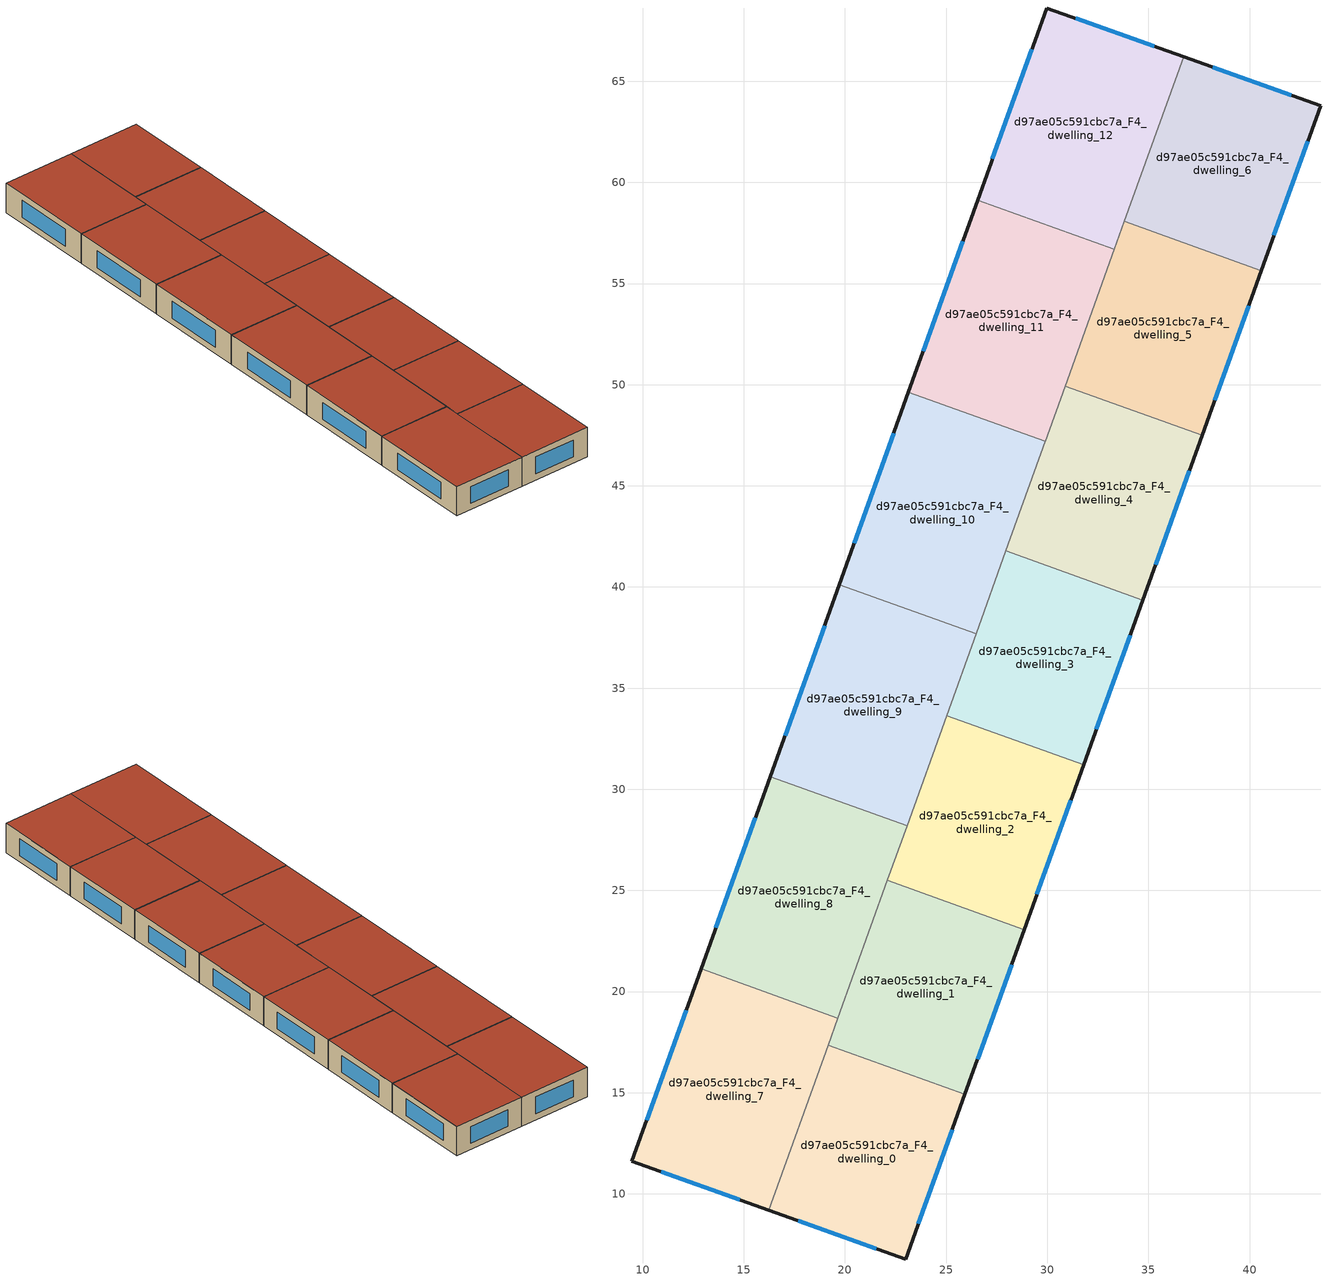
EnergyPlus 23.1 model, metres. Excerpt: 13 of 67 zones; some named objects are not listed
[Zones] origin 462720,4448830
d97ae05c591cbc7a_F4_dwelling_0
 floor to d97ae05c591cbc7a_F3_dwelling_0 (EU_floor_Construction): 25.93,14.92 23.01,6.78 16.24,9.19 19.17,17.35 z12
 wall outside (EU_wall_Construction): 16.24,9.19 23.01,6.78 25.93,14.92 z12:15
 wall to d97ae05c591cbc7a_F4_dwelling_1 (EU_wall_Construction): 25.93,14.92 19.17,17.35 z12:15
 wall to d97ae05c591cbc7a_F4_dwelling_7 (EU_wall_Construction): 19.17,17.35 16.24,9.19 z12:15
 window (EU_Window_Construction): 23.63,8.52 25.31,13.18 / 17.69,8.67 21.56,7.29 z12.64:14.36
 roof outside (EU_roof_Construction): 23.01,6.78 25.93,14.92 19.17,17.35 16.24,9.19 z15
d97ae05c591cbc7a_F4_dwelling_1
 floor to d97ae05c591cbc7a_F3_dwelling_1 (EU_floor_Construction): 28.86,23.07 25.93,14.92 19.17,17.35 22.1,25.5 z12
 wall outside (EU_wall_Construction): 25.93,14.92 28.86,23.07 z12:15
 wall to d97ae05c591cbc7a_F4_dwelling_2 (EU_wall_Construction): 28.86,23.07 22.1,25.5 z12:15
 wall to d97ae05c591cbc7a_F4_dwelling_8 (EU_wall_Construction): 22.1,25.5 19.65,18.68 z12:15
 wall to d97ae05c591cbc7a_F4_dwelling_7 (EU_wall_Construction): 19.65,18.68 19.17,17.35 z12:15
 window (EU_Window_Construction): 26.56,16.66 28.24,21.32 z12.64:14.36
 roof outside (EU_roof_Construction): 25.93,14.92 28.86,23.07 22.1,25.5 19.17,17.35 z15
d97ae05c591cbc7a_F4_dwelling_10
 floor to d97ae05c591cbc7a_F3_dwelling_10 (EU_floor_Construction): 29.9,47.19 26.48,37.69 19.72,40.12 23.14,49.62 z12
 wall outside (EU_wall_Construction): 23.14,49.62 19.72,40.12 z12:15
 wall to d97ae05c591cbc7a_F4_dwelling_9 (EU_wall_Construction): 19.72,40.12 26.48,37.69 z12:15
 wall to d97ae05c591cbc7a_F4_dwelling_11 (EU_wall_Construction): 29.9,47.19 23.14,49.62 z12:15
 wall to d97ae05c591cbc7a_F4_dwelling_4 (EU_wall_Construction): 27.96,41.79 29.9,47.19 z12:15
 wall to d97ae05c591cbc7a_F4_dwelling_3 (EU_wall_Construction): 26.49,37.69 27.96,41.79 z12:15
 window (EU_Window_Construction): 22.41,47.59 20.45,42.16 z12.64:14.36
 roof outside (EU_roof_Construction): 26.48,37.69 29.9,47.19 23.14,49.62 19.72,40.12 z15
d97ae05c591cbc7a_F4_dwelling_11
 floor to d97ae05c591cbc7a_F3_dwelling_11 (EU_floor_Construction): 33.32,56.7 29.9,47.19 23.14,49.62 26.55,59.13 z12
 wall outside (EU_wall_Construction): 26.55,59.13 23.14,49.62 z12:15
 wall to d97ae05c591cbc7a_F4_dwelling_12 (EU_wall_Construction): 33.32,56.7 26.55,59.13 z12:15
 wall to d97ae05c591cbc7a_F4_dwelling_5 (EU_wall_Construction): 30.89,49.93 33.32,56.7 z12:15
 wall to d97ae05c591cbc7a_F4_dwelling_4 (EU_wall_Construction): 29.9,47.19 30.89,49.93 z12:15
 window (EU_Window_Construction): 25.82,57.09 23.87,51.66 z12.64:14.36
 roof outside (EU_roof_Construction): 29.9,47.19 33.32,56.7 26.55,59.13 23.14,49.62 z15
d97ae05c591cbc7a_F4_dwelling_12
 floor to d97ae05c591cbc7a_F3_dwelling_12 (EU_floor_Construction): 36.74,66.21 33.32,56.7 26.55,59.13 29.97,68.62 z12
 wall outside (EU_wall_Construction): 36.74,66.21 29.97,68.62 26.55,59.13 z12:15
 wall to d97ae05c591cbc7a_F4_dwelling_6 (EU_wall_Construction): 33.81,58.07 36.74,66.21 z12:15
 wall to d97ae05c591cbc7a_F4_dwelling_5 (EU_wall_Construction): 33.32,56.7 33.81,58.07 z12:15
 window (EU_Window_Construction): 35.29,66.72 31.42,68.11 / 29.24,66.59 27.28,61.16 z12.64:14.36
 roof outside (EU_roof_Construction): 33.32,56.7 36.74,66.21 29.97,68.62 26.55,59.13 z15
d97ae05c591cbc7a_F4_dwelling_2
 floor to d97ae05c591cbc7a_F3_dwelling_2 (EU_floor_Construction): 31.79,31.21 28.86,23.07 22.1,25.5 25.03,33.64 z12
 wall outside (EU_wall_Construction): 28.86,23.07 31.79,31.21 z12:15
 wall to d97ae05c591cbc7a_F4_dwelling_3 (EU_wall_Construction): 31.79,31.21 25.03,33.64 z12:15
 wall to d97ae05c591cbc7a_F4_dwelling_9 (EU_wall_Construction): 25.03,33.64 23.07,28.19 z12:15
 wall to d97ae05c591cbc7a_F4_dwelling_8 (EU_wall_Construction): 23.07,28.19 22.1,25.5 z12:15
 window (EU_Window_Construction): 29.49,24.81 31.17,29.47 z12.64:14.36
 roof outside (EU_roof_Construction): 28.86,23.07 31.79,31.21 25.03,33.64 22.1,25.5 z15
d97ae05c591cbc7a_F4_dwelling_3
 floor to d97ae05c591cbc7a_F3_dwelling_3 (EU_floor_Construction): 34.72,39.36 31.79,31.21 25.03,33.64 27.96,41.79 z12
 wall outside (EU_wall_Construction): 31.79,31.21 34.72,39.36 z12:15
 wall to d97ae05c591cbc7a_F4_dwelling_4 (EU_wall_Construction): 34.72,39.36 27.96,41.79 z12:15
 wall to d97ae05c591cbc7a_F4_dwelling_9 (EU_wall_Construction): 26.48,37.69 25.03,33.64 z12:15
 window (EU_Window_Construction): 32.42,32.96 34.1,37.61 z12.64:14.36
 roof outside (EU_roof_Construction): 31.79,31.21 34.72,39.36 27.96,41.79 25.03,33.64 z15
d97ae05c591cbc7a_F4_dwelling_4
 floor to d97ae05c591cbc7a_F3_dwelling_4 (EU_floor_Construction): 37.65,47.5 34.72,39.36 27.96,41.79 30.89,49.93 z12
 wall outside (EU_wall_Construction): 34.72,39.36 37.65,47.5 z12:15
 wall to d97ae05c591cbc7a_F4_dwelling_5 (EU_wall_Construction): 37.65,47.5 30.89,49.93 z12:15
 window (EU_Window_Construction): 35.35,41.1 37.03,45.76 z12.64:14.36
 roof outside (EU_roof_Construction): 34.72,39.36 37.65,47.5 30.89,49.93 27.96,41.79 z15
d97ae05c591cbc7a_F4_dwelling_5
 floor to d97ae05c591cbc7a_F3_dwelling_5 (EU_floor_Construction): 40.58,55.64 37.65,47.5 30.89,49.93 33.81,58.07 z12
 wall outside (EU_wall_Construction): 37.65,47.5 40.58,55.64 z12:15
 wall to d97ae05c591cbc7a_F4_dwelling_6 (EU_wall_Construction): 40.58,55.64 33.81,58.07 z12:15
 window (EU_Window_Construction): 38.28,49.24 39.95,53.9 z12.64:14.36
 roof outside (EU_roof_Construction): 37.65,47.5 40.58,55.64 33.81,58.07 30.89,49.93 z15
d97ae05c591cbc7a_F4_dwelling_6
 floor to d97ae05c591cbc7a_F3_dwelling_6 (EU_floor_Construction): 43.51,63.79 40.58,55.64 33.81,58.07 36.74,66.21 z12
 wall outside (EU_wall_Construction): 40.58,55.64 43.51,63.79 36.74,66.21 z12:15
 window (EU_Window_Construction): 42.06,64.3 38.19,65.69 / 41.21,57.38 42.88,62.04 z12.64:14.36
 roof outside (EU_roof_Construction): 40.58,55.64 43.51,63.79 36.74,66.21 33.81,58.07 z15
d97ae05c591cbc7a_F4_dwelling_7
 floor to d97ae05c591cbc7a_F3_dwelling_7 (EU_floor_Construction): 19.65,18.68 16.24,9.19 9.47,11.61 12.89,21.12 z12
 wall outside (EU_wall_Construction): 12.89,21.12 9.47,11.61 16.24,9.19 z12:15
 wall to d97ae05c591cbc7a_F4_dwelling_8 (EU_wall_Construction): 19.65,18.68 12.89,21.12 z12:15
 window (EU_Window_Construction): 10.92,11.09 14.79,9.71 / 12.15,19.08 10.2,13.64 z12.64:14.36
 roof outside (EU_roof_Construction): 16.24,9.19 19.65,18.68 12.89,21.12 9.47,11.61 z15
d97ae05c591cbc7a_F4_dwelling_8
 floor to d97ae05c591cbc7a_F3_dwelling_8 (EU_floor_Construction): 23.07,28.19 19.65,18.68 12.89,21.12 16.3,30.62 z12
 wall outside (EU_wall_Construction): 16.3,30.62 12.89,21.12 z12:15
 wall to d97ae05c591cbc7a_F4_dwelling_9 (EU_wall_Construction): 23.07,28.19 16.3,30.62 z12:15
 window (EU_Window_Construction): 15.57,28.58 13.62,23.15 z12.64:14.36
 roof outside (EU_roof_Construction): 19.65,18.68 23.07,28.19 16.3,30.62 12.89,21.12 z15
d97ae05c591cbc7a_F4_dwelling_9
 floor to d97ae05c591cbc7a_F3_dwelling_9 (EU_floor_Construction): 26.48,37.69 23.07,28.19 16.3,30.62 19.72,40.12 z12
 wall outside (EU_wall_Construction): 19.72,40.12 16.3,30.62 z12:15
 window (EU_Window_Construction): 18.99,38.09 17.04,32.66 z12.64:14.36
 roof outside (EU_roof_Construction): 23.07,28.19 26.48,37.69 19.72,40.12 16.3,30.62 z15
[Building]
EU S2 Campaign: North Axis=0; Terrain=City; Solar Distribution=FullExterior
[Site:Location]
Yerevan-Zvartnots.Intl.AP: Latitude=40.15; Longitude=44.383; Time Zone=4; Elevation=854
[SizingPeriod:WeatherFileDays]
AnnualSizingPeriod: Begin Month=1; Begin Day of Month=1; End Month=12; End Day of Month=31; Day of Week for Start Day=Monday; Use Weather File Daylight Saving Period=No; Use Weather File Rain and Snow Indicators=No
[MATERIAL]
EU_InternalMass_Material: Roughness=MediumRough; Thickness=0.1; Conductivity=1; Density=1800; Specific Heat=900; Thermal Absorptance=0.9; Solar Absorptance=0.7; Visible Absorptance=0.7
[MATERIAL:NOMASS] Roughness=MediumRough; Thermal Absorptance=0.9; Solar Absorptance=0.7; Visible Absorptance=0.7
Name | Thermal Resistance
EU_wall_NoMass | 1.05043
EU_roof_NoMass | 1.45357
EU_floor_NoMass | 0.478065
[WINDOWMATERIAL:SIMPLEGLAZINGSYSTEM]
EU_Window_SimpleGlazing: UFactor=2.5566; Solar Heat Gain Coefficient=0.75; Visible Transmittance=0.75
[CONSTRUCTION]
EU_wall_Construction: EU_wall_NoMass
EU_roof_Construction: EU_roof_NoMass
EU_floor_Construction: EU_floor_NoMass
EU_Window_Construction: EU_Window_SimpleGlazing
EU_InternalMass_Construction: EU_InternalMass_Material
[ZONE] Type=1; Multiplier=1; Ceiling Height=autocalculate; Floor Area=autocalculate; Part of Total Floor Area=Yes
Name | Volume
d97ae05c591cbc7a_F4_dwelling_0 | 186.646
d97ae05c591cbc7a_F4_dwelling_1 | 186.659
d97ae05c591cbc7a_F4_dwelling_10 | 217.756
d97ae05c591cbc7a_F4_dwelling_11 | 217.776
d97ae05c591cbc7a_F4_dwelling_12 | 217.79
d97ae05c591cbc7a_F4_dwelling_2 | 186.682
d97ae05c591cbc7a_F4_dwelling_3 | 186.675
d97ae05c591cbc7a_F4_dwelling_4 | 186.668
d97ae05c591cbc7a_F4_dwelling_5 | 186.669
d97ae05c591cbc7a_F4_dwelling_6 | 186.678
d97ae05c591cbc7a_F4_dwelling_7 | 217.775
d97ae05c591cbc7a_F4_dwelling_8 | 217.794
d97ae05c591cbc7a_F4_dwelling_9 | 217.787
[INTERNALMASS] Construction=EU_InternalMass_Construction
Name | Zone or ZoneList | Surface Area
d97ae05c591cbc7a_F4_dwelling_0_EU_InternalMass | d97ae05c591cbc7a_F4_dwelling_0 | 62.2153
d97ae05c591cbc7a_F4_dwelling_1_EU_InternalMass | d97ae05c591cbc7a_F4_dwelling_1 | 62.2196
d97ae05c591cbc7a_F4_dwelling_2_EU_InternalMass | d97ae05c591cbc7a_F4_dwelling_2 | 62.2272
d97ae05c591cbc7a_F4_dwelling_3_EU_InternalMass | d97ae05c591cbc7a_F4_dwelling_3 | 62.2247
d97ae05c591cbc7a_F4_dwelling_4_EU_InternalMass | d97ae05c591cbc7a_F4_dwelling_4 | 62.2227
d97ae05c591cbc7a_F4_dwelling_5_EU_InternalMass | d97ae05c591cbc7a_F4_dwelling_5 | 62.223
d97ae05c591cbc7a_F4_dwelling_6_EU_InternalMass | d97ae05c591cbc7a_F4_dwelling_6 | 62.226
d97ae05c591cbc7a_F4_dwelling_7_EU_InternalMass | d97ae05c591cbc7a_F4_dwelling_7 | 72.5916
d97ae05c591cbc7a_F4_dwelling_8_EU_InternalMass | d97ae05c591cbc7a_F4_dwelling_8 | 72.5979
d97ae05c591cbc7a_F4_dwelling_9_EU_InternalMass | d97ae05c591cbc7a_F4_dwelling_9 | 72.5955
d97ae05c591cbc7a_F4_dwelling_10_EU_InternalMass | d97ae05c591cbc7a_F4_dwelling_10 | 72.5888
d97ae05c591cbc7a_F4_dwelling_11_EU_InternalMass | d97ae05c591cbc7a_F4_dwelling_11 | 72.592
d97ae05c591cbc7a_F4_dwelling_12_EU_InternalMass | d97ae05c591cbc7a_F4_dwelling_12 | 72.5966
[OTHEREQUIPMENT] Fuel Type=Electricity; Design Level Calculation Method=Watts/Area; Power per Zone Floor Area=1; Fraction Latent=0; Fraction Radiant=0; Fraction Lost=0; Carbon Dioxide Generation Rate=0; EndUse Subcategory=EU_Step8_InternalGains
Name | Zone or ZoneList or Space or SpaceList | Schedule
EU_Step8_InternalGain_d97ae05c591cbc7a_F4_dwelling_0_f000 | d97ae05c591cbc7a_F4_dwelling_0 | EU_Step8_GainSchedule_d97ae05c591cbc7a_F4_dwelling_0_f000
EU_Step8_InternalGain_d97ae05c591cbc7a_F4_dwelling_1_f000 | d97ae05c591cbc7a_F4_dwelling_1 | EU_Step8_GainSchedule_d97ae05c591cbc7a_F4_dwelling_1_f000
EU_Step8_InternalGain_d97ae05c591cbc7a_F4_dwelling_2_f000 | d97ae05c591cbc7a_F4_dwelling_2 | EU_Step8_GainSchedule_d97ae05c591cbc7a_F4_dwelling_2_f000
EU_Step8_InternalGain_d97ae05c591cbc7a_F4_dwelling_3_f000 | d97ae05c591cbc7a_F4_dwelling_3 | EU_Step8_GainSchedule_d97ae05c591cbc7a_F4_dwelling_3_f000
EU_Step8_InternalGain_d97ae05c591cbc7a_F4_dwelling_4_f000 | d97ae05c591cbc7a_F4_dwelling_4 | EU_Step8_GainSchedule_d97ae05c591cbc7a_F4_dwelling_4_f000
EU_Step8_InternalGain_d97ae05c591cbc7a_F4_dwelling_5_f000 | d97ae05c591cbc7a_F4_dwelling_5 | EU_Step8_GainSchedule_d97ae05c591cbc7a_F4_dwelling_5_f000
EU_Step8_InternalGain_d97ae05c591cbc7a_F4_dwelling_6_f000 | d97ae05c591cbc7a_F4_dwelling_6 | EU_Step8_GainSchedule_d97ae05c591cbc7a_F4_dwelling_6_f000
EU_Step8_InternalGain_d97ae05c591cbc7a_F4_dwelling_7_f000 | d97ae05c591cbc7a_F4_dwelling_7 | EU_Step8_GainSchedule_d97ae05c591cbc7a_F4_dwelling_7_f000
EU_Step8_InternalGain_d97ae05c591cbc7a_F4_dwelling_8_f000 | d97ae05c591cbc7a_F4_dwelling_8 | EU_Step8_GainSchedule_d97ae05c591cbc7a_F4_dwelling_8_f000
EU_Step8_InternalGain_d97ae05c591cbc7a_F4_dwelling_9_f000 | d97ae05c591cbc7a_F4_dwelling_9 | EU_Step8_GainSchedule_d97ae05c591cbc7a_F4_dwelling_9_f000
EU_Step8_InternalGain_d97ae05c591cbc7a_F4_dwelling_10_f000 | d97ae05c591cbc7a_F4_dwelling_10 | EU_Step8_GainSchedule_d97ae05c591cbc7a_F4_dwelling_10_f000
EU_Step8_InternalGain_d97ae05c591cbc7a_F4_dwelling_11_f000 | d97ae05c591cbc7a_F4_dwelling_11 | EU_Step8_GainSchedule_d97ae05c591cbc7a_F4_dwelling_11_f000
EU_Step8_InternalGain_d97ae05c591cbc7a_F4_dwelling_12_f000 | d97ae05c591cbc7a_F4_dwelling_12 | EU_Step8_GainSchedule_d97ae05c591cbc7a_F4_dwelling_12_f000
[ZONEVENTILATION:DESIGNFLOWRATE] Schedule=EU_AlwaysOn; Design Flow Rate Calculation Method=AirChanges/Hour; Air Changes per Hour=0.557805; Ventilation Type=Natural; Fan Pressure Rise=0; Fan Total Efficiency=1; Constant Term Coefficient=1; Temperature Term Coefficient=0; Velocity Term Coefficient=0; Velocity Squared Term Coefficient=0; Minimum Indoor Temperature=-100; Maximum Indoor Temperature=100; Delta Temperature=-100; Minimum Outdoor Temperature=-100; Maximum Outdoor Temperature=100; Maximum Wind Speed=40
Name | Zone or ZoneList or Space or SpaceList
EU_ConstantAir_d97ae05c591cbc7a_F4_dwelling_0 | d97ae05c591cbc7a_F4_dwelling_0
EU_ConstantAir_d97ae05c591cbc7a_F4_dwelling_1 | d97ae05c591cbc7a_F4_dwelling_1
EU_ConstantAir_d97ae05c591cbc7a_F4_dwelling_2 | d97ae05c591cbc7a_F4_dwelling_2
EU_ConstantAir_d97ae05c591cbc7a_F4_dwelling_3 | d97ae05c591cbc7a_F4_dwelling_3
EU_ConstantAir_d97ae05c591cbc7a_F4_dwelling_4 | d97ae05c591cbc7a_F4_dwelling_4
EU_ConstantAir_d97ae05c591cbc7a_F4_dwelling_5 | d97ae05c591cbc7a_F4_dwelling_5
EU_ConstantAir_d97ae05c591cbc7a_F4_dwelling_6 | d97ae05c591cbc7a_F4_dwelling_6
EU_ConstantAir_d97ae05c591cbc7a_F4_dwelling_7 | d97ae05c591cbc7a_F4_dwelling_7
EU_ConstantAir_d97ae05c591cbc7a_F4_dwelling_8 | d97ae05c591cbc7a_F4_dwelling_8
EU_ConstantAir_d97ae05c591cbc7a_F4_dwelling_9 | d97ae05c591cbc7a_F4_dwelling_9
EU_ConstantAir_d97ae05c591cbc7a_F4_dwelling_10 | d97ae05c591cbc7a_F4_dwelling_10
EU_ConstantAir_d97ae05c591cbc7a_F4_dwelling_11 | d97ae05c591cbc7a_F4_dwelling_11
EU_ConstantAir_d97ae05c591cbc7a_F4_dwelling_12 | d97ae05c591cbc7a_F4_dwelling_12
[HVACTEMPLATE:ZONE:IDEALLOADSAIRSYSTEM] System Availability Schedule=EU_AlwaysOn; Maximum Heating Supply Air Temperature=50; Minimum Cooling Supply Air Temperature=13; Maximum Heating Supply Air Humidity Ratio=0.0156; Minimum Cooling Supply Air Humidity Ratio=0.0077; Heating Limit=NoLimit; Cooling Limit=NoLimit; Heating Availability Schedule=EU_AlwaysOn; Cooling Availability Schedule=EU_CoolingOff; Dehumidification Control Type=ConstantSensibleHeatRatio; Cooling Sensible Heat Ratio=0.7; Dehumidification Setpoint=60; Humidification Control Type=None; Humidification Setpoint=30; Outdoor Air Method=None; Outdoor Air Flow Rate per Person=0.00944; Outdoor Air Flow Rate per Zone Floor Area=0; Outdoor Air Flow Rate per Zone=0; Demand Controlled Ventilation Type=None; Outdoor Air Economizer Type=NoEconomizer; Heat Recovery Type=None; Sensible Heat Recovery Effectiveness=0.7; Latent Heat Recovery Effectiveness=0.65
Name | Template Thermostat
d97ae05c591cbc7a_F4_dwelling_0 | EU_HeatOnly_d97ae05c591cbc7a_F4_dwelling_0
d97ae05c591cbc7a_F4_dwelling_1 | EU_HeatOnly_d97ae05c591cbc7a_F4_dwelling_1
d97ae05c591cbc7a_F4_dwelling_2 | EU_HeatOnly_d97ae05c591cbc7a_F4_dwelling_2
d97ae05c591cbc7a_F4_dwelling_3 | EU_HeatOnly_d97ae05c591cbc7a_F4_dwelling_3
d97ae05c591cbc7a_F4_dwelling_4 | EU_HeatOnly_d97ae05c591cbc7a_F4_dwelling_4
d97ae05c591cbc7a_F4_dwelling_5 | EU_HeatOnly_d97ae05c591cbc7a_F4_dwelling_5
d97ae05c591cbc7a_F4_dwelling_6 | EU_HeatOnly_d97ae05c591cbc7a_F4_dwelling_6
d97ae05c591cbc7a_F4_dwelling_7 | EU_HeatOnly_d97ae05c591cbc7a_F4_dwelling_7
d97ae05c591cbc7a_F4_dwelling_8 | EU_HeatOnly_d97ae05c591cbc7a_F4_dwelling_8
d97ae05c591cbc7a_F4_dwelling_9 | EU_HeatOnly_d97ae05c591cbc7a_F4_dwelling_9
d97ae05c591cbc7a_F4_dwelling_10 | EU_HeatOnly_d97ae05c591cbc7a_F4_dwelling_10
d97ae05c591cbc7a_F4_dwelling_11 | EU_HeatOnly_d97ae05c591cbc7a_F4_dwelling_11
d97ae05c591cbc7a_F4_dwelling_12 | EU_HeatOnly_d97ae05c591cbc7a_F4_dwelling_12
[SIZING:ZONE] Zone Cooling Design Supply Air Temperature Input Method=SupplyAirTemperature; Zone Cooling Design Supply Air Temperature=13; Zone Heating Design Supply Air Temperature Input Method=SupplyAirTemperature; Zone Heating Design Supply Air Temperature=50; Zone Cooling Design Supply Air Humidity Ratio=0.008; Zone Heating Design Supply Air Humidity Ratio=0.008; Cooling Design Air Flow Method=DesignDay; Cooling Design Air Flow Rate=0; Cooling Minimum Air Flow per Zone Floor Area=0.000762; Cooling Minimum Air Flow=0; Cooling Minimum Air Flow Fraction=0.2; Heating Design Air Flow Method=DesignDay; Heating Design Air Flow Rate=0; Heating Maximum Air Flow per Zone Floor Area=0.002032; Heating Maximum Air Flow=0.141576; Heating Maximum Air Flow Fraction=0.3; Account for Dedicated Outdoor Air System=No; Dedicated Outdoor Air System Control Strategy=NeutralSupplyAir; Dedicated Outdoor Air Low Setpoint Temperature for Design=autosize; Dedicated Outdoor Air High Setpoint Temperature for Design=autosize; Zone Load Sizing Method=Sensible Load Only No Latent Load; Zone Latent Cooling Design Supply Air Humidity Ratio Input Method=HumidityRatioDifference; Zone Cooling Design Supply Air Humidity Ratio Difference=0.005; Zone Latent Heating Design Supply Air Humidity Ratio Input Method=HumidityRatioDifference; Zone Humidification Design Supply Air Humidity Ratio Difference=0.005
d97ae05c591cbc7a_F4_dwelling_0; d97ae05c591cbc7a_F4_dwelling_1; d97ae05c591cbc7a_F4_dwelling_2; d97ae05c591cbc7a_F4_dwelling_3; d97ae05c591cbc7a_F4_dwelling_4; d97ae05c591cbc7a_F4_dwelling_5; d97ae05c591cbc7a_F4_dwelling_6; d97ae05c591cbc7a_F4_dwelling_7; d97ae05c591cbc7a_F4_dwelling_8; d97ae05c591cbc7a_F4_dwelling_9; d97ae05c591cbc7a_F4_dwelling_10; d97ae05c591cbc7a_F4_dwelling_11; d97ae05c591cbc7a_F4_dwelling_12
[SCHEDULE:CONSTANT]
Name | Hourly Value
EU_AlwaysOn | 1
EU_CoolingOff | 0
[SCHEDULE:FILE] Column Number=1; Rows to Skip at Top=0; Number of Hours of Data=8760; Column Separator=Comma; Interpolate to Timestep=No; Minutes per Item=60; Adjust Schedule for Daylight Savings=Yes
Name | File
EU_Step8_GainSchedule_d97ae05c591cbc7a_F4_dwelling_0_f000 | ../../schedules/d97ae05c591cbc7a/d97ae05c591cbc7a_F4_dwelling_0_f000_gain.csv
EU_Step8_GainSchedule_d97ae05c591cbc7a_F4_dwelling_1_f000 | ../../schedules/d97ae05c591cbc7a/d97ae05c591cbc7a_F4_dwelling_1_f000_gain.csv
EU_Step8_GainSchedule_d97ae05c591cbc7a_F4_dwelling_2_f000 | ../../schedules/d97ae05c591cbc7a/d97ae05c591cbc7a_F4_dwelling_2_f000_gain.csv
EU_Step8_GainSchedule_d97ae05c591cbc7a_F4_dwelling_3_f000 | ../../schedules/d97ae05c591cbc7a/d97ae05c591cbc7a_F4_dwelling_3_f000_gain.csv
EU_Step8_GainSchedule_d97ae05c591cbc7a_F4_dwelling_4_f000 | ../../schedules/d97ae05c591cbc7a/d97ae05c591cbc7a_F4_dwelling_4_f000_gain.csv
EU_Step8_GainSchedule_d97ae05c591cbc7a_F4_dwelling_5_f000 | ../../schedules/d97ae05c591cbc7a/d97ae05c591cbc7a_F4_dwelling_5_f000_gain.csv
EU_Step8_GainSchedule_d97ae05c591cbc7a_F4_dwelling_6_f000 | ../../schedules/d97ae05c591cbc7a/d97ae05c591cbc7a_F4_dwelling_6_f000_gain.csv
EU_Step8_GainSchedule_d97ae05c591cbc7a_F4_dwelling_7_f000 | ../../schedules/d97ae05c591cbc7a/d97ae05c591cbc7a_F4_dwelling_7_f000_gain.csv
EU_Step8_GainSchedule_d97ae05c591cbc7a_F4_dwelling_8_f000 | ../../schedules/d97ae05c591cbc7a/d97ae05c591cbc7a_F4_dwelling_8_f000_gain.csv
EU_Step8_GainSchedule_d97ae05c591cbc7a_F4_dwelling_9_f000 | ../../schedules/d97ae05c591cbc7a/d97ae05c591cbc7a_F4_dwelling_9_f000_gain.csv
EU_Step8_GainSchedule_d97ae05c591cbc7a_F4_dwelling_10_f000 | ../../schedules/d97ae05c591cbc7a/d97ae05c591cbc7a_F4_dwelling_10_f000_gain.csv
EU_Step8_GainSchedule_d97ae05c591cbc7a_F4_dwelling_11_f000 | ../../schedules/d97ae05c591cbc7a/d97ae05c591cbc7a_F4_dwelling_11_f000_gain.csv
EU_Step8_GainSchedule_d97ae05c591cbc7a_F4_dwelling_12_f000 | ../../schedules/d97ae05c591cbc7a/d97ae05c591cbc7a_F4_dwelling_12_f000_gain.csv
